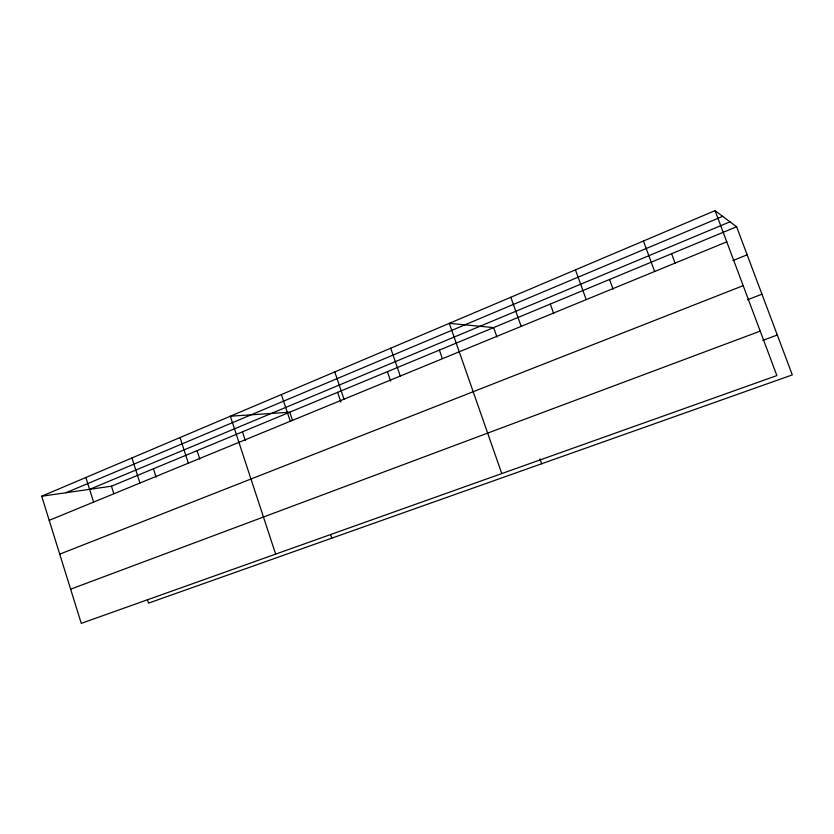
<?xml version="1.0" encoding="UTF-8"?>
<svg xmlns="http://www.w3.org/2000/svg" width="834" height="834" viewBox="0 0 834 834"><rect width="100%" height="100%" fill="white"/><g stroke="black" fill="none" stroke-linecap="round" stroke-linejoin="round"><path stroke-width="1.25" d="M715.072 210.637L776.871 375.581L81.263 623.363L41.7 496.22L715.072 210.637L736.599 226.754L792.3 374.904L148.535 603.128L147.389 599.5M66.001 492.727L722.692 216.34M89.686 489.329L730 221.813M41.7 496.22L111.454 486.201L736.599 226.754M49.206 520.343L726.768 241.85M732.877 260.573L747.149 254.818M59.725 554.151L743.177 285.655M747.556 299.75L761.953 294.183M70.629 589.179L760.212 331.119M762.787 340.397L777.298 335.007M671.589 253.734L675.113 263.283M643.441 241.016L654.648 271.488M609.55 279.473L613.105 289.262M575.45 269.851L586.208 299.625M550.284 304.076L553.724 313.657M510.825 297.258L521.156 326.355M496.939 336.978L493.624 327.585L449.307 323.352L501.776 473.576M539.942 458.877L541.662 463.756M439.382 350.103L442.322 358.537M390.698 348.205L400.268 376.051M387.424 371.662L390.666 381.117M334.778 371.922L344.004 399.173M337.593 392.345L340.887 402.082M292.567 420.555L289.773 412.194L230.34 416.218L275.658 554.12M330.587 534.521L331.807 538.159M281.381 394.576L290.284 421.253M242.475 431.824L245.321 440.456M197.064 450.662L199.816 459.148M180.04 437.548L188.338 463.162M153.425 468.781L156.094 477.1M131.928 457.96L139.945 483.053M111.454 486.201L113.799 493.592M85.86 477.496L93.606 502.089"/></g></svg>
